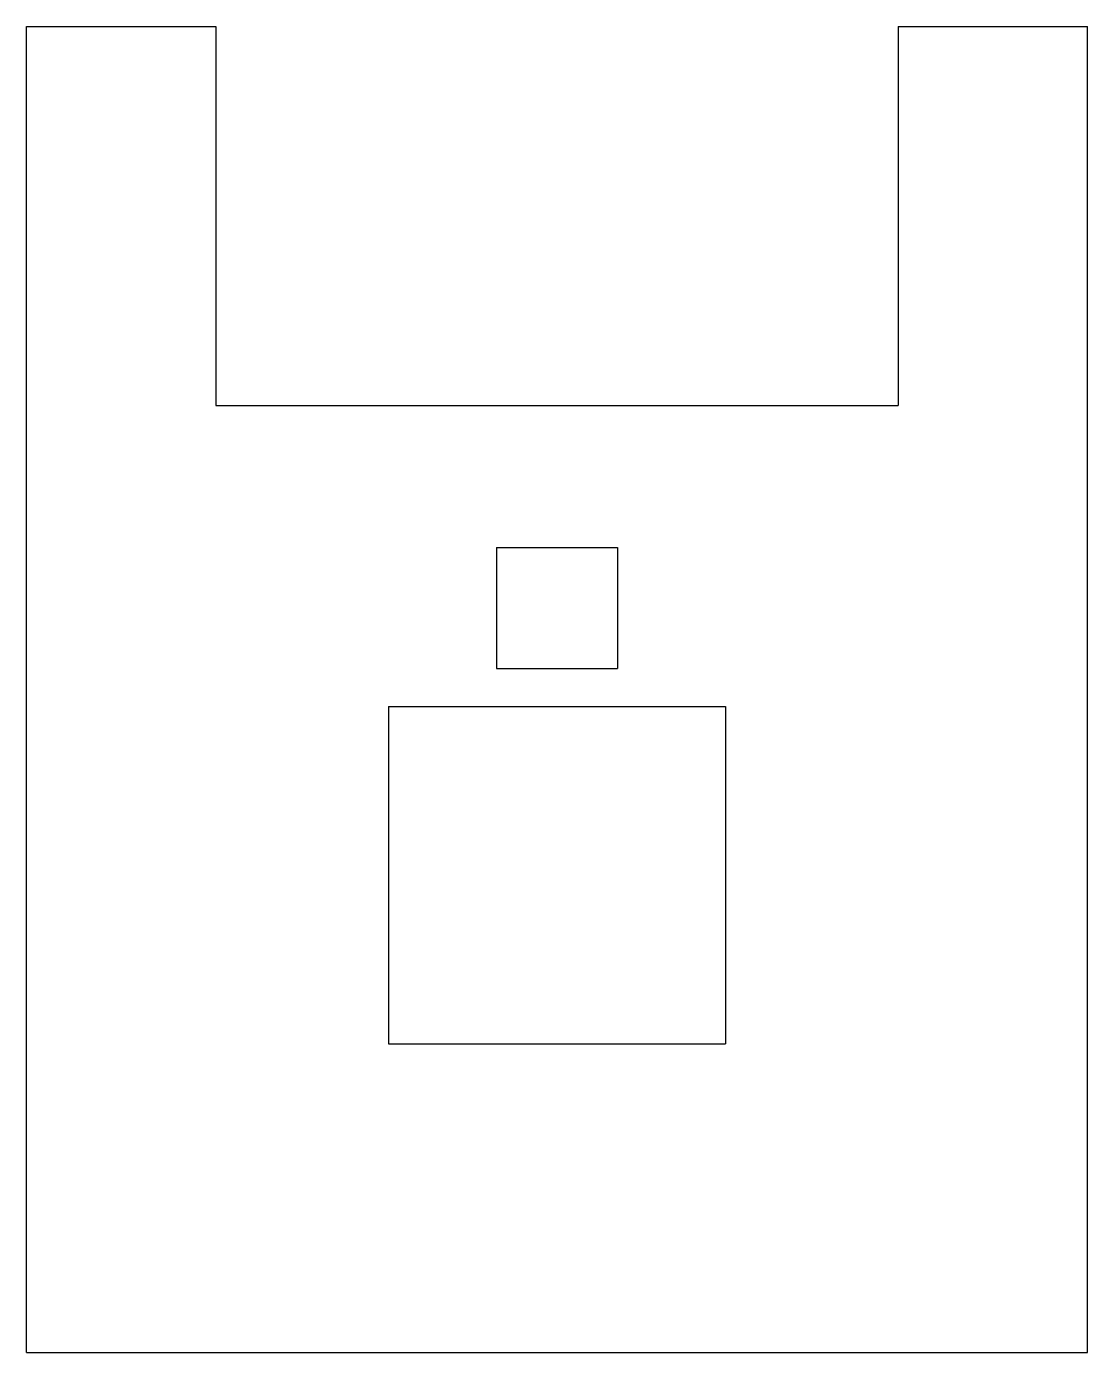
# Model space of a CAD drawing. Extents: x 0 to 280, y 0 to 350.
import ezdxf

# ---------------------------------------------------------------- set-up
doc = ezdxf.new("R2010")
doc.units = 0
doc.header["$MEASUREMENT"] = 0
doc.layers.add('MODELSKETCH_VISIBLE', color=7, linetype='CONTINUOUS')

msp = doc.modelspace()

# ---------------------------------------------------------------- linework, layer by layer
at = {"layer": 'MODELSKETCH_VISIBLE'}
for p, q in [((0, 0), (0, 350)), ((0, 350), (50, 350)), ((50, 350), (50, 250)), ((230, 350), (280, 350)), ((230, 350), (230, 250)), ((280, 0), (280, 350)), ((50, 250), (230, 250)), ((124, 212.5), (124, 180.5)), ((124, 212.5), (156, 212.5)), ((156, 212.5), (156, 180.5)), ((124, 180.5), (156, 180.5)), ((95.5, 170.5), (95.5, 81.5)), ((95.5, 170.5), (184.5, 170.5)), ((184.5, 170.5), (184.5, 81.5)), ((95.5, 81.5), (184.5, 81.5)), ((0, 0), (280, 0))]:
    msp.add_line(p, q, dxfattribs=at)

doc.saveas('drawing.dxf')
